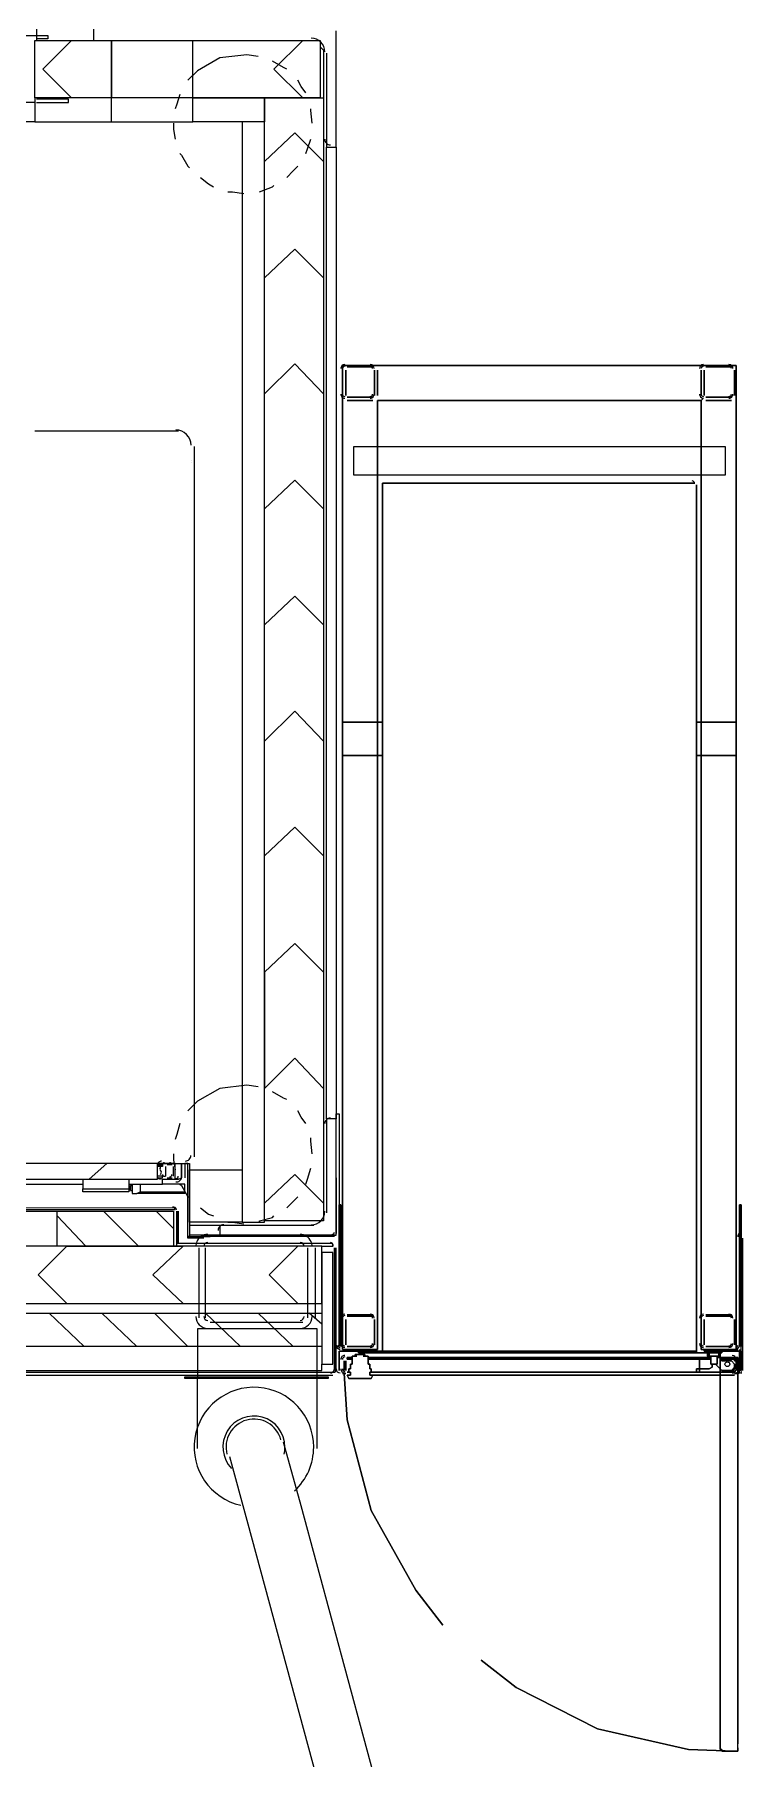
# Model space of a CAD drawing. Header units: metres. Extents: x -22 to 564, y 0 to 143.
# Drawn here: x 0.741 to 1.353, y 40.882 to 42.371 of the extents above; entities that cross this region are included whole.
import ezdxf
from ezdxf.xclip import XClip

# ---------------------------------------------------------------- set-up
doc = ezdxf.new("R2010")
doc.units = ezdxf.units.M
doc.header["$XCLIPFRAME"] = 2
doc.linetypes.add('XREF RADIOFARMACIA$0$PDF_IMPORT', pattern=[1, 0.8, -0.2])
doc.layers.add('XREF  PB CONJ$0$PARQUE', color=251, linetype='Continuous')
doc.layers.add('XREF RADIOFARMACIA$0$Mobiliario Fijo', color=40, linetype='Continuous')
doc.layers.get('Defpoints').off()

# ---------------------------------------------------------------- blocks, each defined once
blk = doc.blocks.new('XREF  PB CONJ')
at = {"layer": 'XREF  PB CONJ$0$PARQUE', "true_color": 0x136734}
h = blk.add_hatch(dxfattribs=at)
h.set_pattern_fill('CROSS', color=116, scale=0.02, angle=90)
edge = h.paths.add_edge_path()
edge.add_line((3.5883, 104.6056), (1.6936, 104.3684))
edge.add_line((1.6936, 104.3684), (2.4784, 17.6083))
edge.add_line((2.4784, 17.6083), (97.731, 17.9336))
edge.add_arc((97.7247, 19.237), 1.3034, 270.2752, 363.1006)
edge.add_line((99.0262, 19.3075), (96.4762, 19.3078))
edge.add_line((96.4762, 19.3078), (96.602, 20.224))
edge.add_line((96.602, 20.224), (62.4128, 20.224))
edge.add_arc((58.6329, 24.6535), 5.8231, 229.52466, 310.47534, ccw=False)
edge.add_line((54.8531, 20.224), (26.2527, 20.2188))
edge.add_line((26.2527, 20.2188), (4.2837, 20.0304))
edge.add_line((4.2837, 20.0304), (4.055, 46.6913))
edge.add_line((4.055, 46.6913), (2.3881, 46.6912))
edge.add_line((2.3881, 46.6912), (2.3881, 54.8033))
edge.add_line((2.3881, 54.8033), (3.9854, 54.8034))
edge.add_line((3.9854, 54.8034), (3.7464, 82.6679))
edge.add_line((3.7464, 82.6679), (3.6185, 95.2556))
edge.add_line((3.6185, 95.2556), (3.5883, 104.6056))
blk = doc.blocks.new('XREF RADIOFARMACIA$0$EQUIPO 2')
at = {"lineweight": 5}
for p, q in [((2547.6822, 1757.2632), (2547.6822, 1756.109)), ((2547.6849, 1757.2632), (2547.6849, 1756.1097)), ((2547.6863, 1757.1958), (2547.6863, 1756.1186)), ((2547.7069, 1756.1186), (2547.7069, 1757.1958)), ((2547.7358, 1757.1958), (2547.7358, 1756.1186)), ((2547.7441, 1757.1958), (2547.7441, 1756.1186)), ((2547.7936, 1756.1186), (2547.7936, 1757.1958)), ((2547.8266, 1756.2452), (2547.8252, 1757.0692)), ((2547.8252, 1757.0692), (2547.8252, 1756.2452)), ((2547.8514, 1757.0513), (2547.8514, 1756.2603)), ((2547.8651, 1756.2603), (2547.8651, 1757.0513)), ((2547.8472, 1757.0114), (2547.8472, 1756.325)), ((2547.8239, 1756.9674), (2547.8239, 1756.347)), ((2548.7648, 1756.3662), (2548.7648, 1756.4653)), ((2548.7813, 1756.3662), (2548.7813, 1756.4653)), ((2548.8391, 1756.4653), (2548.8391, 1756.3649)), ((2548.4979, 1756.3662), (2548.4979, 1756.2424)), ((2548.7648, 1756.3662), (2548.7648, 1756.3002)), ((2548.7855, 1756.3662), (2548.7648, 1756.3662)), ((2548.7813, 1756.3649), (2548.7813, 1756.3373)), ((2548.7841, 1756.3373), (2548.7841, 1756.3649)), ((2548.7855, 1756.3002), (2548.7855, 1756.3662)), ((2548.7855, 1756.3002), (2548.7855, 1756.3662)), ((2548.7855, 1756.3662), (2548.835, 1756.3662)), ((2548.835, 1756.3662), (2548.835, 1756.3002)), ((2548.8446, 1756.3649), (2548.835, 1756.3649)), ((2548.8364, 1756.3552), (2548.8364, 1756.3649)), ((2548.8391, 1756.3649), (2548.8391, 1756.3552)), ((2547.7069, 1756.3236), (2547.7358, 1756.3539)), ((2547.7441, 1756.3387), (2547.7688, 1756.3635)), ((2547.7688, 1756.3635), (2547.7936, 1756.3387)), ((2548.7855, 1756.3346), (2548.8102, 1756.3594)), ((2548.8102, 1756.3594), (2548.835, 1756.3346)), ((2548.8391, 1756.3552), (2548.8364, 1756.3552)), ((2547.7936, 1756.3222), (2547.8197, 1756.347)), ((2547.7936, 1756.347), (2547.8239, 1756.347)), ((2547.7936, 1756.2466), (2547.7936, 1756.347)), ((2547.7936, 1756.3387), (2547.7936, 1756.2383)), ((2547.8239, 1756.347), (2547.8239, 1756.2466)), ((2548.7813, 1756.3373), (2548.7841, 1756.3373)), ((2547.8404, 1756.2851), (2547.8404, 1756.325)), ((2547.8404, 1756.325), (2547.8431, 1756.325)), ((2547.8514, 1756.325), (2547.8431, 1756.325)), ((2547.8431, 1756.325), (2547.8431, 1756.2851)), ((2547.7069, 1756.2782), (2547.7358, 1756.3085)), ((2547.7936, 1756.2768), (2547.8239, 1756.3071)), ((2547.8514, 1756.3195), (2547.8651, 1756.3043)), ((2548.835, 1756.3153), (2548.8446, 1756.3153)), ((2548.7648, 1756.3002), (2548.7648, 1756.23)), ((2548.7648, 1756.3002), (2548.7855, 1756.3002)), ((2548.7855, 1756.23), (2548.7855, 1756.3002)), ((2548.7855, 1756.3002), (2548.835, 1756.3002)), ((2548.835, 1756.3002), (2548.7855, 1756.3002)), ((2548.835, 1756.3002), (2548.835, 1756.23)), ((2547.8472, 1756.2823), (2547.839, 1756.2823)), ((2547.839, 1756.2823), (2547.839, 1756.2782)), ((2547.839, 1756.2369), (2547.839, 1756.2782)), ((2547.839, 1756.2782), (2547.8404, 1756.2754)), ((2547.8431, 1756.2851), (2547.8404, 1756.2851)), ((2547.8404, 1756.2754), (2547.8404, 1756.2369)), ((2547.8472, 1756.2754), (2547.8404, 1756.2754)), ((2547.8459, 1756.2837), (2547.8417, 1756.2837)), ((2547.8417, 1756.2837), (2547.8459, 1756.2837)), ((2547.8417, 1756.2837), (2547.8417, 1756.2823)), ((2547.8417, 1756.2837), (2547.8417, 1756.2837)), ((2547.8514, 1756.2851), (2547.8431, 1756.2851)), ((2547.8459, 1756.2837), (2547.8459, 1756.2823)), ((2547.8459, 1756.2837), (2547.8459, 1756.2837)), ((2547.8472, 1756.2851), (2547.8472, 1756.2562)), ((2547.7069, 1756.2342), (2547.7358, 1756.2631)), ((2547.7688, 1756.2644), (2547.7441, 1756.2383)), ((2547.7936, 1756.2383), (2547.7688, 1756.2644)), ((2547.8087, 1756.2466), (2547.8239, 1756.2617)), ((2547.8514, 1756.2603), (2547.8651, 1756.2603)), ((2547.8527, 1756.2603), (2547.8527, 1756.2562)), ((2547.8541, 1756.2562), (2547.8541, 1756.2603)), ((2547.8624, 1756.2562), (2547.8624, 1756.2603)), ((2547.8638, 1756.2603), (2547.8638, 1756.2562)), ((2547.8651, 1756.2548), (2547.8651, 1756.2603)), ((2547.8651, 1756.2603), (2547.8651, 1756.2548)), ((2547.8239, 1756.2466), (2547.7936, 1756.2466)), ((2547.8472, 1756.2424), (2547.8472, 1756.2562)), ((2547.8472, 1756.2562), (2547.8514, 1756.2562)), ((2547.8514, 1756.2562), (2547.8514, 1756.2424)), ((2547.8514, 1756.2548), (2547.8514, 1756.2452)), ((2547.8527, 1756.2562), (2547.8541, 1756.2562)), ((2547.8527, 1756.2521), (2547.8527, 1756.2479)), ((2547.8624, 1756.2534), (2547.8541, 1756.2534)), ((2547.8541, 1756.2466), (2547.8624, 1756.2466)), ((2547.8679, 1756.2466), (2547.8596, 1756.2452)), ((2547.8638, 1756.2562), (2547.8624, 1756.2562)), ((2547.8638, 1756.2479), (2547.8638, 1756.2521)), ((2547.8651, 1756.2452), (2547.8651, 1756.2548)), ((2547.8651, 1756.2548), (2547.8651, 1756.2342)), ((2547.8734, 1756.2466), (2547.8679, 1756.2466)), ((2548.7579, 1756.2466), (2548.7497, 1756.2452)), ((2548.7634, 1756.2466), (2548.7579, 1756.2466)), ((2547.6794, 1756.23), (2547.6794, 1756.2369)), ((2547.6794, 1756.2369), (2547.6808, 1756.2369)), ((2547.6808, 1756.2369), (2547.6808, 1756.23)), ((2547.7936, 1756.2438), (2547.7963, 1756.2438)), ((2547.8239, 1756.2438), (2547.7963, 1756.2438)), ((2547.7963, 1756.2438), (2547.8239, 1756.2438)), ((2547.7963, 1756.2438), (2547.7963, 1756.2424)), ((2547.7963, 1756.2424), (2547.8239, 1756.2424)), ((2547.7963, 1756.2424), (2547.7963, 1756.109)), ((2547.8005, 1756.2438), (2547.8005, 1756.2438)), ((2547.8005, 1756.2204), (2547.8005, 1756.2342)), ((2547.8005, 1756.2342), (2547.8018, 1756.2342)), ((2547.8018, 1756.2438), (2547.8018, 1756.2438)), ((2547.8018, 1756.2438), (2547.8018, 1756.2438)), ((2547.8018, 1756.2328), (2547.8018, 1756.2342)), ((2547.8018, 1756.2342), (2547.8651, 1756.2342)), ((2547.8018, 1756.2342), (2547.8018, 1756.2149)), ((2547.8651, 1756.2328), (2547.8018, 1756.2328)), ((2547.8032, 1756.2218), (2547.8032, 1756.2328)), ((2547.8115, 1756.2067), (2547.8115, 1756.2328)), ((2547.8142, 1756.1874), (2547.8142, 1756.2328)), ((2547.8142, 1756.2328), (2547.8596, 1756.2328)), ((2547.8239, 1756.2438), (2547.8239, 1756.2438)), ((2547.8459, 1756.2397), (2547.8362, 1756.2342)), ((2547.8362, 1756.2342), (2547.8362, 1756.2328)), ((2547.8404, 1756.2369), (2547.839, 1756.2369)), ((2547.8404, 1756.2369), (2547.8472, 1756.2369)), ((2547.8472, 1756.2411), (2547.8459, 1756.2397)), ((2547.8472, 1756.2369), (2547.8472, 1756.2424)), ((2547.8514, 1756.2452), (2547.8651, 1756.2452)), ((2547.8514, 1756.2424), (2547.8514, 1756.2452)), ((2547.8514, 1756.2452), (2547.8651, 1756.2452)), ((2547.8514, 1756.2424), (2547.8527, 1756.2397)), ((2547.8527, 1756.2397), (2547.8651, 1756.2397)), ((2547.8527, 1756.2397), (2547.8527, 1756.2397)), ((2547.8651, 1756.2397), (2547.8527, 1756.2397)), ((2547.8651, 1756.2369), (2547.8527, 1756.2369)), ((2547.8596, 1756.2328), (2547.8596, 1756.1874)), ((2547.8651, 1756.2452), (2547.8651, 1756.2452)), ((2547.8651, 1756.2452), (2547.8651, 1756.2397)), ((2547.8651, 1756.2397), (2547.8651, 1756.2369)), ((2547.8651, 1756.2355), (2547.8651, 1756.2369)), ((2547.8651, 1756.2342), (2547.8651, 1756.2355)), ((2547.8651, 1756.2342), (2547.8651, 1756.2328)), ((2547.8899, 1756.2438), (2547.8858, 1756.2452)), ((2547.8995, 1756.2411), (2547.8899, 1756.2438)), ((2548.4704, 1756.2314), (2548.4704, 1756.2314)), ((2548.4718, 1756.2314), (2548.4718, 1756.2314)), ((2548.7263, 1756.2342), (2548.7249, 1756.2328)), ((2548.7359, 1756.2397), (2548.7263, 1756.2342)), ((2548.7373, 1756.2411), (2548.7359, 1756.2397)), ((2548.78, 1756.2438), (2548.7758, 1756.2452)), ((2548.7882, 1756.2411), (2548.78, 1756.2438)), ((2547.6189, 1756.2259), (2547.6794, 1756.2259)), ((2547.6794, 1756.12), (2547.6794, 1756.23)), ((2547.6808, 1756.23), (2547.6808, 1756.12)), ((2547.7221, 1756.2259), (2547.6808, 1756.2259)), ((2547.7069, 1756.1888), (2547.7358, 1756.219)), ((2547.7221, 1756.2149), (2547.7221, 1756.2259)), ((2547.7317, 1756.2245), (2547.7922, 1756.2245)), ((2547.7317, 1756.219), (2547.7922, 1756.219)), ((2547.8018, 1756.2149), (2547.8018, 1756.2218)), ((2547.8032, 1756.1076), (2547.8032, 1756.2218)), ((2547.8211, 1756.2163), (2547.8197, 1756.2122)), ((2547.8266, 1756.2232), (2547.8211, 1756.2163)), ((2548.4567, 1756.2287), (2547.8706, 1756.2287)), ((2548.4842, 1756.2287), (2548.4567, 1756.2287)), ((2548.7112, 1756.2163), (2548.7084, 1756.2122)), ((2548.7167, 1756.2232), (2548.7112, 1756.2163)), ((2548.7648, 1756.1681), (2548.7648, 1756.23)), ((2548.7648, 1756.23), (2548.7855, 1756.23)), ((2548.7855, 1756.12), (2548.7855, 1756.23)), ((2548.7855, 1756.23), (2548.835, 1756.23)), ((2548.7855, 1756.23), (2548.7855, 1756.1681)), ((2548.835, 1756.23), (2548.835, 1756.12)), ((2547.7221, 1756.1351), (2547.7221, 1756.2149)), ((2547.7276, 1756.1351), (2547.7276, 1756.2149)), ((2547.7963, 1756.2149), (2547.7963, 1756.1351)), ((2547.8018, 1756.1351), (2547.8018, 1756.2149)), ((2547.806, 1756.2067), (2547.8032, 1756.2067)), ((2547.8032, 1756.2067), (2547.8032, 1756.1062)), ((2547.8115, 1756.2067), (2547.806, 1756.2067)), ((2547.8115, 1756.2012), (2547.8115, 1756.2067)), ((2547.8115, 1756.1255), (2547.8115, 1756.2012)), ((2547.612, 1756.1984), (2547.557, 1756.1833)), ((2547.8142, 1756.1957), (2547.8129, 1756.186)), ((2547.8142, 1756.1998), (2547.8142, 1756.1957)), ((2547.8596, 1756.1874), (2547.8142, 1756.1874)), ((2547.8142, 1756.1874), (2547.8142, 1756.1681)), ((2548.7648, 1756.1874), (2547.8142, 1756.1874)), ((2548.7043, 1756.1957), (2548.7029, 1756.186)), ((2548.7043, 1756.1998), (2548.7043, 1756.1957)), ((2548.7648, 1756.1681), (2548.7648, 1756.1874)), ((2547.557, 1756.1833), (2547.3025, 1756.1145)), ((2547.7069, 1756.1434), (2547.7358, 1756.1736)), ((2547.8142, 1756.1723), (2547.8156, 1756.1723)), ((2547.8156, 1756.1723), (2547.8184, 1756.1613)), ((2548.7043, 1756.1723), (2548.7084, 1756.1613)), ((2547.7441, 1756.1393), (2547.7688, 1756.164)), ((2547.7688, 1756.164), (2547.7936, 1756.1393)), ((2547.8142, 1756.1681), (2548.7648, 1756.1681)), ((2547.8156, 1756.1172), (2547.8156, 1756.1681)), ((2547.8156, 1756.1681), (2548.7855, 1756.1681)), ((2547.8184, 1756.1613), (2547.8197, 1756.1599)), ((2547.8307, 1756.1681), (2547.8555, 1756.142)), ((2547.9215, 1756.1516), (2547.927, 1756.1613)), ((2548.0302, 1756.1681), (2547.9298, 1756.1681)), ((2547.9298, 1756.1681), (2547.9559, 1756.142)), ((2548.055, 1756.142), (2548.0302, 1756.1681)), ((2548.1306, 1756.1681), (2548.1554, 1756.142)), ((2548.2297, 1756.1681), (2548.2558, 1756.142)), ((2548.3301, 1756.1681), (2548.3549, 1756.142)), ((2548.4305, 1756.1681), (2548.4553, 1756.142)), ((2548.5296, 1756.1681), (2548.5557, 1756.142)), ((2548.63, 1756.1681), (2548.6548, 1756.142)), ((2548.7084, 1756.1613), (2548.7098, 1756.1599)), ((2548.7304, 1756.1681), (2548.7552, 1756.142)), ((2548.7855, 1756.1681), (2548.7648, 1756.1681)), ((2548.7855, 1756.1681), (2548.7855, 1756.1172)), ((2548.7855, 1756.1351), (2548.8102, 1756.1599)), ((2548.8102, 1756.1599), (2548.835, 1756.1351)), ((2548.8116, 1756.1516), (2548.8171, 1756.1613)), ((2547.5694, 1756.1365), (2547.6244, 1756.1516)), ((2547.8266, 1756.1489), (2547.8321, 1756.1434)), ((2547.8555, 1756.142), (2547.8307, 1756.1172)), ((2547.8321, 1756.1434), (2547.8362, 1756.1393)), ((2547.9202, 1756.1489), (2547.9215, 1756.1516)), ((2547.9559, 1756.142), (2547.9298, 1756.1172)), ((2548.0302, 1756.1172), (2548.055, 1756.142)), ((2548.1554, 1756.142), (2548.1306, 1756.1172)), ((2548.2558, 1756.142), (2548.2297, 1756.1172)), ((2548.3549, 1756.142), (2548.3301, 1756.1172)), ((2548.4553, 1756.142), (2548.4305, 1756.1172)), ((2548.5557, 1756.142), (2548.5296, 1756.1172)), ((2548.6548, 1756.142), (2548.63, 1756.1172)), ((2548.7167, 1756.1489), (2548.7222, 1756.1434)), ((2548.7222, 1756.1434), (2548.7263, 1756.1393)), ((2548.7552, 1756.142), (2548.7304, 1756.1172)), ((2548.8102, 1756.1489), (2548.8116, 1756.1516)), ((2547.3149, 1756.0677), (2547.5694, 1756.1365)), ((2547.7221, 1756.1227), (2547.7221, 1756.1351)), ((2547.7262, 1756.1186), (2547.7358, 1756.1296)), ((2547.7922, 1756.131), (2547.7317, 1756.131)), ((2547.8018, 1756.1076), (2547.8018, 1756.1351)), ((2547.8472, 1756.1324), (2547.8514, 1756.131)), ((2547.8514, 1756.131), (2547.861, 1756.1282)), ((2547.8734, 1756.1269), (2547.8844, 1756.1282)), ((2547.8844, 1756.1282), (2547.8871, 1756.1282)), ((2547.8995, 1756.1324), (2547.905, 1756.1365)), ((2547.905, 1756.1365), (2547.9105, 1756.1393)), ((2548.7373, 1756.1324), (2548.7414, 1756.131)), ((2548.7414, 1756.131), (2548.7497, 1756.1282)), ((2548.7634, 1756.1269), (2548.7745, 1756.1282)), ((2548.7745, 1756.1282), (2548.7758, 1756.1282)), ((2548.7896, 1756.1324), (2548.7951, 1756.1365)), ((2548.7951, 1756.1365), (2548.8006, 1756.1393)), ((2547.6189, 1756.1227), (2547.6794, 1756.1227)), ((2547.6794, 1756.1131), (2547.6794, 1756.12)), ((2547.6808, 1756.1131), (2547.6794, 1756.1131)), ((2547.6808, 1756.1227), (2547.7221, 1756.1227)), ((2547.6808, 1756.12), (2547.6808, 1756.1131)), ((2547.6863, 1756.1186), (2547.6918, 1756.1186)), ((2547.6918, 1756.1186), (2547.6918, 1756.109)), ((2547.7881, 1756.1186), (2547.6918, 1756.1186)), ((2547.7358, 1756.1186), (2547.7069, 1756.1186)), ((2547.7317, 1756.1241), (2547.7922, 1756.1241)), ((2547.7441, 1756.1186), (2547.7936, 1756.1186)), ((2547.7881, 1756.109), (2547.7881, 1756.1186)), ((2547.7936, 1756.1186), (2547.7936, 1756.109)), ((2548.7855, 1756.1172), (2547.8156, 1756.1172)), ((2547.8981, 1756.1145), (2547.8225, 1756.1145)), ((2547.9036, 1756.1145), (2547.8981, 1756.1145)), ((2547.9036, 1756.109), (2547.9036, 1756.1145)), ((2547.9036, 1756.1145), (2548.7428, 1756.1145)), ((2548.7428, 1756.1145), (2548.7428, 1756.109)), ((2548.7483, 1756.1145), (2548.7428, 1756.1145)), ((2548.824, 1756.1145), (2548.7483, 1756.1145)), ((2548.835, 1756.12), (2548.7855, 1756.12)), ((2548.8267, 1756.1172), (2548.8295, 1756.12)), ((2547.6822, 1756.0966), (2547.6794, 1756.0952)), ((2547.6794, 1756.0952), (2547.6822, 1756.0966)), ((2547.6822, 1756.0939), (2547.6822, 1756.0966)), ((2547.6822, 1756.0966), (2547.6822, 1756.0939)), ((2547.6835, 1756.1007), (2547.6835, 1756.098)), ((2547.6835, 1756.098), (2547.6835, 1756.1007)), ((2547.6849, 1756.0939), (2547.6849, 1756.0966)), ((2547.6849, 1756.0966), (2547.6849, 1756.0939)), ((2547.7399, 1756.1076), (2547.6863, 1756.1076)), ((2547.6863, 1756.1076), (2547.7399, 1756.1076)), ((2547.6863, 1756.1076), (2547.6863, 1756.1076)), ((2547.6863, 1756.1062), (2547.7399, 1756.1062)), ((2547.7028, 1756.1035), (2547.6863, 1756.1035)), ((2547.6863, 1756.1035), (2547.7028, 1756.1035)), ((2547.6863, 1756.0994), (2547.6945, 1756.0994)), ((2547.6945, 1756.0994), (2547.6863, 1756.0994)), ((2547.6863, 1756.098), (2547.6945, 1756.098)), ((2547.6945, 1756.098), (2547.6863, 1756.098)), ((2547.6918, 1756.109), (2547.7881, 1756.109)), ((2547.6959, 1756.0966), (2547.6973, 1756.0966)), ((2547.6973, 1756.0966), (2547.6959, 1756.0966)), ((2547.6959, 1756.0966), (2547.6959, 1756.0925)), ((2547.6959, 1756.0925), (2547.6959, 1756.0966)), ((2547.6973, 1756.0966), (2547.6973, 1756.0925)), ((2547.6973, 1756.0925), (2547.6973, 1756.0966)), ((2547.7028, 1756.1021), (2547.7028, 1756.1035)), ((2547.7028, 1756.1035), (2547.7028, 1756.1021)), ((2547.7028, 1756.1021), (2547.7028, 1755.7953)), ((2547.7028, 1755.7953), (2547.7028, 1756.1021)), ((2547.7042, 1756.0705), (2547.7042, 1756.1007)), ((2547.7042, 1756.1007), (2548.5543, 1756.1007)), ((2548.5543, 1756.1007), (2547.7042, 1756.1007)), ((2547.7042, 1756.1007), (2547.7042, 1756.0705)), ((2547.7069, 1756.1035), (2547.8294, 1756.1035)), ((2547.8294, 1756.1035), (2547.7069, 1756.1035)), ((2547.8294, 1756.1021), (2547.7069, 1756.1021)), ((2547.7069, 1756.1021), (2547.7289, 1756.1021)), ((2547.7289, 1756.1021), (2547.7069, 1756.1021)), ((2547.7069, 1756.1021), (2547.8294, 1756.1021)), ((2547.7069, 1756.0966), (2547.7069, 1756.0746)), ((2547.7069, 1756.0746), (2547.7069, 1756.0966)), ((2547.7303, 1756.098), (2547.7083, 1756.098)), ((2547.7083, 1756.098), (2547.7303, 1756.098)), ((2547.7331, 1756.0746), (2547.7331, 1756.0966)), ((2547.7331, 1756.0966), (2547.7331, 1756.0746)), ((2547.7344, 1756.0966), (2547.7344, 1756.0746)), ((2547.7344, 1756.0746), (2547.7344, 1756.0966)), ((2547.7399, 1756.1062), (2547.7399, 1756.1076)), ((2547.7399, 1756.1076), (2547.7399, 1756.1062)), ((2547.7399, 1756.1076), (2547.7922, 1756.1076)), ((2547.7922, 1756.1076), (2547.7399, 1756.1076)), ((2547.7399, 1756.1062), (2547.7922, 1756.1062)), ((2547.8032, 1756.1062), (2547.9036, 1756.1062)), ((2547.8527, 1756.1062), (2547.8046, 1756.1062)), ((2547.8046, 1756.1062), (2547.9078, 1756.1062)), ((2547.8046, 1756.1062), (2547.8046, 1756.1062)), ((2547.9078, 1756.1035), (2547.8046, 1756.1035)), ((2547.8294, 1756.1035), (2547.8294, 1756.1021)), ((2547.8294, 1756.1021), (2547.8294, 1756.1035)), ((2547.9036, 1756.1062), (2547.9036, 1756.109)), ((2548.7428, 1756.1062), (2547.9036, 1756.1062)), ((2547.9078, 1756.1062), (2547.9078, 1756.1035)), ((2548.2173, 1756.1007), (2548.2173, 1756.0663)), ((2548.2173, 1756.0663), (2548.2173, 1756.1007)), ((2548.2462, 1756.1007), (2548.2462, 1756.0663)), ((2548.2462, 1756.0663), (2548.2462, 1756.1007)), ((2548.5241, 1756.0966), (2548.5241, 1756.0746)), ((2548.5241, 1756.0746), (2548.5241, 1756.0966)), ((2548.5268, 1756.0746), (2548.5268, 1756.0966)), ((2548.5268, 1756.0966), (2548.5268, 1756.0746)), ((2548.5282, 1756.098), (2548.5502, 1756.098)), ((2548.5502, 1756.098), (2548.5282, 1756.098)), ((2548.553, 1756.0966), (2548.553, 1756.0746)), ((2548.553, 1756.0746), (2548.553, 1756.0966)), ((2548.5543, 1756.1007), (2548.5543, 1755.7609)), ((2548.5543, 1755.7609), (2548.5543, 1756.1007)), ((2548.7428, 1756.109), (2548.7428, 1756.1062)), ((2548.7428, 1756.1062), (2548.8432, 1756.1062)), ((2547.6794, 1756.0925), (2547.6794, 1756.0952)), ((2547.6794, 1756.0952), (2547.6794, 1756.0925)), ((2547.6794, 1756.0925), (2547.6794, 1756.0787)), ((2547.6794, 1756.0787), (2547.6794, 1756.0925)), ((2547.6794, 1756.0925), (2547.6794, 1756.0925)), ((2547.6794, 1756.0925), (2547.6794, 1756.0925)), ((2547.6794, 1756.0925), (2547.6794, 1756.0925)), ((2547.6794, 1756.0925), (2547.6794, 1756.0925)), ((2547.6849, 1756.0939), (2547.6822, 1756.0939)), ((2547.6822, 1756.0939), (2547.6849, 1756.0939)), ((2547.6877, 1756.0952), (2547.6849, 1756.0952)), ((2547.6849, 1756.0952), (2547.6849, 1756.0939)), ((2547.6849, 1756.0939), (2547.6849, 1756.0952)), ((2547.6849, 1756.0952), (2547.6877, 1756.0952)), ((2547.6877, 1756.0939), (2547.6877, 1756.0952)), ((2547.6877, 1756.0952), (2547.6877, 1756.0939)), ((2547.6918, 1756.0939), (2547.6877, 1756.0939)), ((2547.6877, 1756.0939), (2547.6918, 1756.0939)), ((2547.6918, 1756.0925), (2547.6918, 1756.0939)), ((2547.6918, 1756.0939), (2547.6918, 1756.0925)), ((2547.6959, 1756.0925), (2547.6918, 1756.0925)), ((2547.6918, 1756.0925), (2547.6959, 1756.0925)), ((2547.6987, 1756.0925), (2547.6959, 1756.0925)), ((2547.6959, 1756.0925), (2547.6987, 1756.0925)), ((2547.6987, 1756.0925), (2547.6987, 1756.0884)), ((2547.6987, 1756.0884), (2547.6987, 1756.0925)), ((2547.7, 1756.0897), (2547.6987, 1756.0897)), ((2547.6987, 1756.0897), (2547.7, 1756.0897)), ((2547.6987, 1756.0884), (2547.6987, 1756.0897)), ((2547.6987, 1756.0897), (2547.6987, 1756.0884)), ((2547.6987, 1756.0884), (2547.6987, 1756.0884)), ((2547.6987, 1756.0884), (2547.6987, 1756.0884)), ((2547.6987, 1756.0828), (2547.6987, 1756.0815)), ((2547.6987, 1756.0815), (2547.6987, 1756.0828)), ((2547.6987, 1756.0828), (2547.6987, 1756.0787)), ((2547.6987, 1756.0787), (2547.6987, 1756.0828)), ((2547.7, 1756.0815), (2547.7, 1756.0897)), ((2547.7, 1756.0897), (2547.7, 1756.0815)), ((2547.7014, 1756.087), (2547.7014, 1755.7733)), ((2547.7014, 1755.7733), (2547.7014, 1756.087)), ((2547.7014, 1756.087), (2547.7028, 1756.087)), ((2547.7028, 1756.087), (2547.7014, 1756.087)), ((2548.4594, 1756.0911), (2548.4842, 1756.0911)), ((2548.4594, 1755.7706), (2548.4594, 1756.0911)), ((2548.4594, 1756.0911), (2548.4842, 1756.0911)), ((2548.4594, 1755.7706), (2548.4594, 1756.0911)), ((2548.4842, 1756.0911), (2548.4842, 1755.7706)), ((2548.4842, 1756.0911), (2548.4842, 1755.7706)), ((2547.6794, 1756.0787), (2547.6794, 1756.076)), ((2547.6794, 1756.076), (2547.6794, 1756.0787)), ((2547.6794, 1756.0787), (2547.6794, 1756.0787)), ((2547.6794, 1756.0787), (2547.6794, 1756.0787)), ((2547.6794, 1756.0787), (2547.6794, 1756.0787)), ((2547.6794, 1756.0787), (2547.6794, 1756.0787)), ((2547.6794, 1756.076), (2547.6822, 1756.0746)), ((2547.6822, 1756.0746), (2547.6794, 1756.076)), ((2547.6849, 1756.0773), (2547.6822, 1756.0773)), ((2547.6822, 1756.0773), (2547.6822, 1755.7623)), ((2547.6822, 1755.7623), (2547.6822, 1756.0773)), ((2547.6822, 1756.0773), (2547.6849, 1756.0773)), ((2547.6822, 1756.0746), (2547.6822, 1756.0746)), ((2547.6822, 1756.0746), (2547.6822, 1756.0746)), ((2547.6849, 1756.076), (2547.6849, 1756.0773)), ((2547.6849, 1756.0773), (2547.6849, 1756.076)), ((2547.6849, 1755.7623), (2547.6849, 1756.0773)), ((2547.6849, 1756.0773), (2547.6849, 1755.7623)), ((2547.6877, 1756.076), (2547.6849, 1756.076)), ((2547.6849, 1756.076), (2547.6877, 1756.076)), ((2547.6918, 1756.0773), (2547.6877, 1756.0773)), ((2547.6877, 1756.0773), (2547.6877, 1756.076)), ((2547.6877, 1756.076), (2547.6877, 1756.0773)), ((2547.6877, 1756.0773), (2547.6918, 1756.0773)), ((2547.6959, 1756.0787), (2547.6918, 1756.0787)), ((2547.6918, 1756.0787), (2547.6918, 1756.0773)), ((2547.6918, 1756.0773), (2547.6918, 1756.0787)), ((2547.6918, 1756.0787), (2547.6959, 1756.0787)), ((2547.6959, 1755.783), (2547.6959, 1756.0787)), ((2547.6959, 1756.0787), (2547.6959, 1755.783)), ((2547.6987, 1756.0787), (2547.6959, 1756.0787)), ((2547.6959, 1756.0787), (2547.6987, 1756.0787)), ((2547.6973, 1755.7857), (2547.6973, 1756.0787)), ((2547.6973, 1756.0787), (2547.6973, 1755.7857)), ((2547.7, 1756.0815), (2547.6987, 1756.0815)), ((2547.6987, 1756.0815), (2547.7, 1756.0815)), ((2547.7028, 1756.0732), (2547.7042, 1756.0732)), ((2547.7042, 1756.0732), (2547.7028, 1756.0732)), ((2547.7083, 1756.0732), (2547.7303, 1756.0732)), ((2547.7303, 1756.0732), (2547.7083, 1756.0732)), ((2548.5241, 1755.7912), (2548.5241, 1756.0705)), ((2548.5241, 1756.0705), (2548.5241, 1755.7912)), ((2548.5502, 1756.0732), (2548.5282, 1756.0732)), ((2548.5282, 1756.0732), (2548.5502, 1756.0732)), ((2548.5282, 1756.0705), (2548.5502, 1756.0705)), ((2548.5502, 1756.0705), (2548.5282, 1756.0705)), ((2547.7014, 1756.0663), (2548.4525, 1756.0663)), ((2548.4525, 1756.0663), (2547.7014, 1756.0663)), ((2548.4525, 1756.0663), (2548.4525, 1755.7967)), ((2548.4525, 1755.7967), (2548.4525, 1756.0663)), ((2547.6877, 1755.7953), (2547.6849, 1755.7953)), ((2547.6849, 1755.7953), (2547.6877, 1755.7953)), ((2547.6849, 1755.7926), (2547.6877, 1755.7926)), ((2547.6877, 1755.7926), (2547.6849, 1755.7926)), ((2547.6877, 1755.7843), (2547.6877, 1755.7953)), ((2547.6877, 1755.7953), (2547.6877, 1755.7843)), ((2547.6877, 1755.7926), (2547.6959, 1755.7926)), ((2547.6959, 1755.7926), (2547.6877, 1755.7926)), ((2547.689, 1755.7816), (2547.6877, 1755.7843)), ((2547.6877, 1755.7843), (2547.689, 1755.7816)), ((2547.6987, 1755.7857), (2547.6959, 1755.783)), ((2547.6959, 1755.783), (2547.6987, 1755.7857)), ((2547.6973, 1755.7857), (2547.6973, 1755.783)), ((2547.6973, 1755.783), (2547.6973, 1755.7857)), ((2547.6987, 1755.7747), (2547.6987, 1755.7857)), ((2547.6987, 1755.7857), (2547.7014, 1755.7857)), ((2547.7014, 1755.7857), (2547.6987, 1755.7857)), ((2547.6987, 1755.7857), (2547.6987, 1755.7747)), ((2547.6987, 1755.7843), (2547.7014, 1755.7843)), ((2547.7014, 1755.7843), (2547.6987, 1755.7843)), ((2548.4512, 1755.7953), (2547.7014, 1755.7953)), ((2547.7014, 1755.7953), (2548.4512, 1755.7953)), ((2547.7042, 1755.7885), (2547.7028, 1755.7885)), ((2547.7028, 1755.7885), (2547.7028, 1755.7582)), ((2547.7028, 1755.7582), (2547.7028, 1755.7885)), ((2547.7028, 1755.7885), (2547.7042, 1755.7885)), ((2547.7042, 1755.7596), (2547.7042, 1755.7912)), ((2547.7042, 1755.7912), (2547.7042, 1755.7596)), ((2547.7069, 1755.7871), (2547.7069, 1755.7651)), ((2547.7069, 1755.7651), (2547.7069, 1755.7871)), ((2547.7303, 1755.7885), (2547.7083, 1755.7885)), ((2547.7083, 1755.7885), (2547.7303, 1755.7885)), ((2547.7331, 1755.7651), (2547.7331, 1755.7871)), ((2547.7331, 1755.7871), (2547.7331, 1755.7651)), ((2547.7344, 1755.7871), (2547.7344, 1755.7651)), ((2547.7344, 1755.7651), (2547.7344, 1755.7871)), ((2548.2173, 1755.7953), (2548.2173, 1755.7609)), ((2548.2173, 1755.7609), (2548.2173, 1755.7953)), ((2548.2462, 1755.7953), (2548.2462, 1755.7609)), ((2548.2462, 1755.7609), (2548.2462, 1755.7953)), ((2548.5255, 1755.7898), (2548.5241, 1755.7912)), ((2548.5241, 1755.7912), (2548.5255, 1755.7898)), ((2548.5255, 1755.7898), (2548.5241, 1755.7912)), ((2548.5241, 1755.7912), (2548.5255, 1755.7898)), ((2548.5241, 1755.7871), (2548.5241, 1755.7651)), ((2548.5241, 1755.7651), (2548.5241, 1755.7871)), ((2548.5268, 1755.7651), (2548.5268, 1755.7871)), ((2548.5268, 1755.7871), (2548.5268, 1755.7651)), ((2548.5502, 1755.7912), (2548.5282, 1755.7912)), ((2548.5282, 1755.7912), (2548.5502, 1755.7912)), ((2548.5282, 1755.7885), (2548.5502, 1755.7885)), ((2548.5502, 1755.7885), (2548.5282, 1755.7885)), ((2548.553, 1755.7871), (2548.553, 1755.7651)), ((2548.553, 1755.7651), (2548.553, 1755.7871)), ((2547.3575, 1755.7719), (2547.3575, 1755.7733)), ((2547.3575, 1755.7733), (2547.3589, 1755.7733)), ((2547.3589, 1755.7733), (2547.3575, 1755.7733)), ((2547.3575, 1755.7733), (2547.3575, 1755.7719)), ((2547.3575, 1755.7623), (2547.3575, 1755.7719)), ((2547.3575, 1755.7719), (2547.3575, 1755.7623)), ((2547.3589, 1755.7733), (2547.3589, 1755.7747)), ((2547.3589, 1755.7747), (2547.3603, 1755.7747)), ((2547.3603, 1755.7747), (2547.3589, 1755.7747)), ((2547.3589, 1755.7747), (2547.3589, 1755.7733)), ((2547.6863, 1755.7733), (2547.6918, 1755.7788)), ((2547.6918, 1755.7788), (2547.6863, 1755.7733)), ((2547.6863, 1755.7651), (2547.6863, 1755.7733)), ((2547.6863, 1755.7733), (2547.6863, 1755.7651)), ((2547.6918, 1755.7816), (2547.689, 1755.7816)), ((2547.689, 1755.7816), (2547.6918, 1755.7816)), ((2547.6918, 1755.7774), (2547.6918, 1755.783)), ((2547.6918, 1755.783), (2547.6987, 1755.783)), ((2547.6987, 1755.783), (2547.6918, 1755.783)), ((2547.6918, 1755.783), (2547.6918, 1755.7774)), ((2547.6987, 1755.7774), (2547.6918, 1755.7774)), ((2547.6918, 1755.7774), (2547.6987, 1755.7774)), ((2547.6945, 1755.7733), (2547.6959, 1755.7747)), ((2547.6959, 1755.7747), (2547.6945, 1755.7733)), ((2547.6945, 1755.7733), (2547.6945, 1755.7651)), ((2547.6945, 1755.7651), (2547.6945, 1755.7733)), ((2547.7014, 1755.7747), (2547.6959, 1755.7747)), ((2547.6959, 1755.7747), (2547.6959, 1755.7623)), ((2547.6959, 1755.7623), (2547.6959, 1755.7747)), ((2547.6959, 1755.7747), (2547.7014, 1755.7747)), ((2547.6973, 1755.7747), (2547.6973, 1755.7774)), ((2547.6973, 1755.7774), (2547.6973, 1755.7747)), ((2547.6973, 1755.7623), (2547.6973, 1755.7747)), ((2547.6973, 1755.7747), (2547.6973, 1755.7623)), ((2547.6973, 1755.7623), (2547.6973, 1755.7747)), ((2547.6973, 1755.7747), (2547.6973, 1755.7623)), ((2547.7014, 1755.7761), (2547.6987, 1755.7761)), ((2547.6987, 1755.7761), (2547.7014, 1755.7761)), ((2547.7014, 1755.7733), (2547.7028, 1755.7733)), ((2547.7028, 1755.7733), (2547.7014, 1755.7733)), ((2548.4842, 1755.7706), (2548.4594, 1755.7706)), ((2548.4842, 1755.7706), (2548.4594, 1755.7706)), ((2547.3575, 1755.7609), (2547.3575, 1755.7623)), ((2547.3575, 1755.7623), (2547.3575, 1755.7609)), ((2547.3575, 1755.7596), (2547.3575, 1755.7609)), ((2547.3575, 1755.7609), (2547.3575, 1755.7596)), ((2547.3589, 1755.7596), (2547.3575, 1755.7596)), ((2547.3575, 1755.7596), (2547.3589, 1755.7596)), ((2547.3603, 1755.7596), (2547.3589, 1755.7596)), ((2547.3589, 1755.7596), (2547.3603, 1755.7596)), ((2547.6835, 1755.7623), (2547.6835, 1755.7596)), ((2547.6835, 1755.7596), (2547.6835, 1755.7623)), ((2547.7028, 1755.7582), (2547.6835, 1755.7582)), ((2547.6835, 1755.7582), (2547.7042, 1755.7582)), ((2547.7042, 1755.7582), (2547.6835, 1755.7582)), ((2547.6835, 1755.7582), (2547.7028, 1755.7582)), ((2547.6849, 1755.7651), (2547.6877, 1755.7623)), ((2547.6877, 1755.7623), (2547.6849, 1755.7651)), ((2547.689, 1755.7623), (2547.6863, 1755.7651)), ((2547.6863, 1755.7651), (2547.689, 1755.7623)), ((2547.6973, 1755.7609), (2547.6863, 1755.7609)), ((2547.6863, 1755.7609), (2547.6973, 1755.7609)), ((2547.6863, 1755.7596), (2547.6973, 1755.7596)), ((2547.6973, 1755.7596), (2547.6863, 1755.7596)), ((2547.6863, 1755.7568), (2547.7028, 1755.7568)), ((2547.7028, 1755.7568), (2547.6863, 1755.7568)), ((2547.6863, 1755.7568), (2547.7908, 1755.7568)), ((2547.7922, 1755.7554), (2547.6863, 1755.7554)), ((2547.6877, 1755.7623), (2547.6918, 1755.7623)), ((2547.6918, 1755.7623), (2547.6877, 1755.7623)), ((2547.6918, 1755.7623), (2547.689, 1755.7623)), ((2547.689, 1755.7623), (2547.6918, 1755.7623)), ((2547.6945, 1755.7651), (2547.6918, 1755.7623)), ((2547.6918, 1755.7623), (2547.6945, 1755.7651)), ((2547.6973, 1755.7623), (2547.6945, 1755.7623)), ((2547.6945, 1755.7623), (2547.6945, 1755.7609)), ((2547.6945, 1755.7609), (2547.6945, 1755.7623)), ((2547.6945, 1755.7623), (2547.6973, 1755.7623)), ((2547.6973, 1755.7596), (2547.6973, 1755.7609)), ((2547.6973, 1755.7609), (2547.6973, 1755.7596)), ((2547.7028, 1755.7568), (2547.7028, 1755.7582)), ((2547.7028, 1755.7582), (2547.7028, 1755.7568)), ((2548.5543, 1755.7609), (2547.7042, 1755.7609)), ((2547.7042, 1755.7609), (2548.5543, 1755.7609)), ((2547.7069, 1755.7582), (2547.8294, 1755.7582)), ((2547.8294, 1755.7582), (2547.7069, 1755.7582)), ((2547.8294, 1755.7568), (2547.7069, 1755.7568)), ((2547.7069, 1755.7568), (2547.8294, 1755.7568)), ((2547.7083, 1755.7623), (2547.7303, 1755.7623)), ((2547.7303, 1755.7623), (2547.7083, 1755.7623)), ((2547.7908, 1755.7568), (2547.8005, 1755.7554)), ((2547.8005, 1755.7554), (2547.7922, 1755.7554)), ((2547.8294, 1755.7582), (2547.8294, 1755.7568)), ((2547.8294, 1755.7568), (2547.8294, 1755.7582)), ((2548.5502, 1755.7623), (2548.5282, 1755.7623)), ((2548.5282, 1755.7623), (2548.5502, 1755.7623))]:
    blk.add_line(p, q, dxfattribs=at)
at = {"linetype": 'XREF RADIOFARMACIA$0$PDF_IMPORT', "lineweight": 5, "ltscale": 0.073102}
for p, q in [((2547.9188, 1756.2259), (2547.9105, 1756.2342)), ((2548.8088, 1756.2259), (2548.8006, 1756.2342)), ((2547.9298, 1756.2067), (2547.9188, 1756.2259)), ((2548.8198, 1756.2067), (2548.8088, 1756.2259)), ((2547.9325, 1756.1833), (2547.9298, 1756.2067)), ((2548.8226, 1756.1833), (2548.8198, 1756.2067)), ((2547.9312, 1756.1736), (2547.9325, 1756.1833)), ((2548.8212, 1756.1736), (2548.8226, 1756.1833))]:
    blk.add_line(p, q, dxfattribs=at)
at = {"linetype": 'XREF RADIOFARMACIA$0$PDF_IMPORT', "lineweight": 5}
blk.add_line((2548.4305, 1756.1172), (2547.9298, 1756.1172), dxfattribs=at)
at = {"linetype": 'XREF RADIOFARMACIA$0$PDF_IMPORT', "lineweight": 5, "ltscale": 0.310145}
blk.add_line((2548.8267, 1756.1172), (2548.5296, 1756.1172), dxfattribs=at)
at = {"linetype": 'XREF RADIOFARMACIA$0$PDF_IMPORT', "lineweight": 5, "ltscale": 0.300519}
for p, q in [((2547.5652, 1756.076), (2547.6436, 1756.0966)), ((2547.6436, 1756.0966), (2547.5652, 1756.076)), ((2547.6436, 1756.0966), (2547.6835, 1756.0994)), ((2547.6835, 1756.0994), (2547.6436, 1756.0966)), ((2547.4964, 1756.0375), (2547.5652, 1756.076)), ((2547.5652, 1756.076), (2547.4964, 1756.0375)), ((2547.4662, 1756.0141), (2547.4964, 1756.0375)), ((2547.4964, 1756.0375), (2547.4662, 1756.0141))]:
    blk.add_line(p, q, dxfattribs=at)
at = {"linetype": 'XREF RADIOFARMACIA$0$PDF_IMPORT', "lineweight": 5, "ltscale": 3.856141}
for p, q in [((2547.7042, 1756.0705), (2548.5241, 1756.0705)), ((2548.5241, 1756.0705), (2547.7042, 1756.0705)), ((2547.7042, 1755.7912), (2548.5241, 1755.7912)), ((2548.5241, 1755.7912), (2547.7042, 1755.7912))]:
    blk.add_line(p, q, dxfattribs=at)
at = {"linetype": 'XREF RADIOFARMACIA$0$PDF_IMPORT', "lineweight": 5, "ltscale": 0.287431}
for p, q in [((2547.4125, 1755.9508), (2547.4359, 1755.981)), ((2547.4359, 1755.981), (2547.4125, 1755.9508)), ((2547.3768, 1755.8806), (2547.4125, 1755.9508)), ((2547.4125, 1755.9508), (2547.3768, 1755.8806)), ((2547.3589, 1755.8022), (2547.3768, 1755.8806)), ((2547.3768, 1755.8806), (2547.3589, 1755.8022)), ((2547.3575, 1755.7623), (2547.3589, 1755.8022)), ((2547.3589, 1755.8022), (2547.3575, 1755.7623))]:
    blk.add_line(p, q, dxfattribs=at)
at = {"linetype": 'XREF RADIOFARMACIA$0$PDF_IMPORT', "lineweight": 5, "ltscale": 0.423865}
for p, q in [((2547.6973, 1755.7747), (2547.3603, 1755.7747)), ((2547.3603, 1755.7747), (2547.6973, 1755.7747))]:
    blk.add_line(p, q, dxfattribs=at)
at = {"linetype": 'XREF RADIOFARMACIA$0$PDF_IMPORT', "lineweight": 5, "ltscale": 0.413527}
for p, q in [((2547.6945, 1755.7596), (2547.3603, 1755.7596)), ((2547.3603, 1755.7596), (2547.6945, 1755.7596))]:
    blk.add_line(p, q, dxfattribs=at)
at = {"lineweight": 5}
blk.add_circle((2547.6916, 1755.7686), 0.00206, dxfattribs=at)
blk.add_circle((2547.6916, 1755.7686), 0.00206, dxfattribs=at)
blk.add_circle((2547.6916, 1755.7686), 0.00206, dxfattribs=at)
blk.add_circle((2547.6916, 1755.7686), 0.00206, dxfattribs=at)
for centre, radius, start, end in [((2547.854, 1756.2582), 0.00241, 120.8495, 210.8498), ((2547.8637, 1756.257), 0.0033, 359.9088, 89.909), ((2547.8244, 1756.2467), 0.00284, 284.0363, 14.0362), ((2547.8251, 1756.2472), 0.00206, 273.8838, 3.8841), ((2547.8554, 1756.2501), 0.00206, 179.9999, 270.0001), ((2547.8562, 1756.2543), 0.00222, 111.907, 201.9073), ((2547.8574, 1756.2594), 0.00232, 211.3165, 291.0114), ((2547.8601, 1756.256), 0.00232, 69.5585, 146.9237), ((2547.8622, 1756.2598), 0.00206, 231.3172, 311.0121), ((2547.8636, 1756.2543), 0.00206, 359.9999, 90.0001), ((2547.8636, 1756.25), 0.00206, 273.8631, 3.8634), ((2547.8534, 1756.2439), 0.00432, 170.9274, 260.9276), ((2547.854, 1756.2446), 0.00206, 179.9999, 270.0001), ((2547.8719, 1756.2364), 0.00481, 179.9999, 270.0001), ((2548.4854, 1756.2446), 0.0131, 270, 360), ((2547.6201, 1756.1772), 0.0516, 270, 167.3273), ((2547.7329, 1756.2171), 0.0103, 90, 180), ((2547.7329, 1756.2171), 0.00344, 90.0001, 179.9999), ((2547.7934, 1756.2171), 0.0103, 66.4231, 90.0001), ((2547.7934, 1756.2171), 0.00344, 0, 89.9999), ((2547.7934, 1756.2171), 0.0103, 0, 66.4234), ((2547.6201, 1756.1772), 0.0268, 270, 133.5773), ((2547.6201, 1756.1772), 0.0241, 285.0018, 105.0018), ((2547.8072, 1756.2033), 0.00481, 359.9999, 90.0001), ((2547.6201, 1756.1772), 0.0516, 222.6709, 270), ((2547.6201, 1756.1772), 0.0268, 256.4265, 269.9999), ((2547.7329, 1756.1373), 0.0103, 180, 270), ((2547.7329, 1756.1373), 0.00344, 180.0001, 269.9999), ((2547.7934, 1756.1373), 0.00344, 270.0001, 359.9999), ((2547.7934, 1756.1373), 0.0103, 269.9999, 293.5769), ((2547.7934, 1756.1373), 0.0103, 293.5766, 359.9999), ((2547.8237, 1756.1277), 0.0117, 180, 270), ((2548.8252, 1756.1277), 0.0117, 270, 360), ((2547.8994, 1756.1112), 0.00481, 359.9999, 90.0001), ((2548.7496, 1756.1112), 0.00481, 89.9999, 180.0001), ((2547.6875, 1756.1112), 0.00344, 180.0001, 269.9999), ((2547.6875, 1756.1112), 0.00344, 179.9999, 270.0001), ((2547.6875, 1756.1029), 0.00344, 90.0001, 179.9999), ((2547.6875, 1756.1029), 0.00344, 90.0001, 179.9999), ((2547.6875, 1756.0988), 0.00344, 90.0001, 179.9999), ((2547.6875, 1756.0988), 0.00344, 90.0001, 179.9999), ((2547.6875, 1756.0988), 0.00344, 89.9999, 180.0001), ((2547.6873, 1756.1086), 0.00262, 156.8162, 246.7866), ((2547.6875, 1756.0988), 0.00206, 89.9999, 180.0001), ((2547.6958, 1756.0988), 0.00344, 0, 89.9999), ((2547.6958, 1756.0988), 0.00344, 0, 89.9999), ((2547.6958, 1756.0988), 0.00344, 359.9998, 90.0001), ((2547.6958, 1756.0988), 0.00206, 359.9999, 90.0001), ((2547.7081, 1756.1029), 0.00344, 90.0001, 179.9999), ((2547.7081, 1756.1029), 0.00344, 90.0001, 179.9999), ((2547.7081, 1756.1029), 0.00344, 89.9999, 180.0001), ((2547.7081, 1756.1029), 0.00206, 89.9999, 180.0001), ((2547.7095, 1756.0988), 0.00344, 90.0001, 179.9999), ((2547.7095, 1756.0988), 0.00206, 89.9999, 180.0001), ((2547.7095, 1756.0988), 0.00206, 89.9999, 180.0001), ((2547.7095, 1756.0988), 0.00206, 90.0001, 179.9999), ((2547.7315, 1756.0988), 0.00344, 0, 89.9999), ((2547.7315, 1756.0988), 0.00206, 359.9999, 90.0001), ((2547.7315, 1756.0988), 0.00206, 359.9999, 90.0001), ((2547.7315, 1756.0988), 0.00206, 0, 90), ((2547.7941, 1756.1119), 0.00284, 255.9636, 345.9639), ((2547.7941, 1756.1117), 0.0028, 258.662, 348.6619), ((2547.8058, 1756.1098), 0.00206, 179.9999, 270.0001), ((2547.8058, 1756.1098), 0.00206, 180.0001, 269.9999), ((2548.5295, 1756.0988), 0.00344, 90.0001, 179.9999), ((2548.5295, 1756.0988), 0.00344, 90.0001, 179.9999), ((2548.5295, 1756.0988), 0.00344, 89.9999, 180.0001), ((2548.5295, 1756.0988), 0.00206, 89.9999, 180.0001), ((2548.5515, 1756.0988), 0.00344, 0, 89.9999), ((2548.5515, 1756.0988), 0.00344, 360, 89.9999), ((2548.5515, 1756.0988), 0.00344, 359.9998, 90.0001), ((2548.5515, 1756.0988), 0.00206, 359.9999, 90.0001), ((2547.7095, 1756.0768), 0.00344, 180.0001, 269.9999), ((2547.7095, 1756.0768), 0.00206, 179.9999, 270.0001), ((2547.7095, 1756.0768), 0.00206, 179.9999, 270.0001), ((2547.7095, 1756.0768), 0.00206, 180.0001, 269.9999), ((2547.7315, 1756.0768), 0.00206, 269.9999, 0.0001), ((2547.7315, 1756.0768), 0.00344, 270.0001, 359.9999), ((2547.7315, 1756.0768), 0.00206, 269.9999, 0.0001), ((2547.7315, 1756.0768), 0.00206, 270.0001, 359.9999), ((2548.5295, 1756.0768), 0.00344, 180.0001, 269.9999), ((2548.5295, 1756.0768), 0.00344, 180.0001, 269.9999), ((2548.5295, 1756.0768), 0.00344, 179.9999, 270.0001), ((2548.5295, 1756.0768), 0.00206, 179.9999, 270.0001), ((2548.5515, 1756.0768), 0.00206, 269.9999, 0.0001), ((2548.5515, 1756.0768), 0.00344, 270.0001, 359.9999), ((2548.5515, 1756.0768), 0.00206, 269.9999, 0.0001), ((2548.5515, 1756.0768), 0.00206, 270.0001, 359.9999), ((2548.4524, 1755.7989), 0.00206, 269.9999, 0.0001), ((2548.4524, 1755.7989), 0.00206, 269.9999, 0.0001), ((2547.7095, 1755.7893), 0.00344, 90.0001, 179.9999), ((2547.7095, 1755.7893), 0.00206, 89.9999, 180.0001), ((2547.7095, 1755.7893), 0.00206, 89.9999, 180.0001), ((2547.7095, 1755.7893), 0.00206, 90.0001, 179.9999), ((2547.7315, 1755.7893), 0.00344, 0, 89.9999), ((2547.7315, 1755.7893), 0.00206, 359.9999, 90.0001), ((2547.7315, 1755.7893), 0.00206, 359.9999, 90.0001), ((2547.7315, 1755.7893), 0.00206, 0, 90), ((2548.5295, 1755.7893), 0.00344, 90.0001, 179.9999), ((2548.5295, 1755.7893), 0.00344, 90.0001, 179.9999), ((2548.5295, 1755.7893), 0.00344, 89.9999, 180.0001), ((2548.5295, 1755.7893), 0.00206, 89.9999, 180.0001), ((2548.5515, 1755.7893), 0.00344, 0, 89.9999), ((2548.5515, 1755.7893), 0.00206, 359.9999, 90.0001), ((2548.5515, 1755.7893), 0.00206, 359.9999, 90.0001), ((2548.5515, 1755.7893), 0.00206, 0, 90), ((2547.687, 1755.7603), 0.00344, 179.9852, 210.0169), ((2547.687, 1755.7603), 0.00344, 179.9852, 210.0169), ((2547.6875, 1755.7645), 0.00344, 180.0001, 269.9999), ((2547.6875, 1755.7645), 0.00344, 180.0001, 269.9999), ((2547.6875, 1755.7645), 0.00344, 179.9999, 270.0001), ((2547.6875, 1755.7617), 0.00344, 180.0001, 269.9999), ((2547.6875, 1755.7617), 0.00344, 180.0001, 269.9999), ((2547.6875, 1755.7562), 0.00344, 119.9981, 179.9999), ((2547.6875, 1755.7645), 0.00206, 179.9999, 270.0001), ((2547.6875, 1755.7562), 0.00207, 177.0463, 179.9964), ((2547.6875, 1755.7562), 0.00344, 89.9999, 119.9986), ((2547.6877, 1755.7569), 0.0014, 97.0401, 184.0793), ((2547.6958, 1755.7645), 0.00344, 270.0001, 359.9999), ((2547.6958, 1755.7645), 0.00344, 270.0001, 359.9999), ((2547.7081, 1755.7617), 0.00344, 180.0001, 269.9999), ((2547.7095, 1755.7672), 0.00344, 180.0001, 269.9999), ((2547.7081, 1755.7617), 0.00206, 179.9999, 270.0001), ((2547.7081, 1755.7617), 0.00206, 179.9999, 270.0001), ((2547.7081, 1755.7617), 0.00206, 180.0001, 269.9999), ((2547.7095, 1755.7672), 0.00206, 179.9999, 270.0001), ((2547.7095, 1755.7672), 0.00206, 179.9999, 270.0001), ((2547.7095, 1755.7672), 0.00206, 180.0001, 269.9999), ((2547.7315, 1755.7672), 0.00206, 269.9999, 0.0001), ((2547.7315, 1755.7672), 0.00344, 270.0001, 359.9999), ((2547.7315, 1755.7672), 0.00206, 269.9999, 0.0001), ((2547.7315, 1755.7672), 0.00206, 270.0001, 359.9999), ((2547.8017, 1755.7562), 0.00344, 60.0014, 90.0001), ((2547.8023, 1755.7555), 0.00291, 15.5167, 102.5558), ((2547.8017, 1755.7562), 0.00344, 0.0001, 60.0019), ((2547.8017, 1755.7562), 0.00207, 0.0036, 2.9537), ((2548.5295, 1755.7672), 0.00344, 180.0001, 269.9999), ((2548.5295, 1755.7672), 0.00344, 180.0001, 269.9999), ((2548.5295, 1755.7672), 0.00344, 179.9999, 270.0001), ((2548.5295, 1755.7672), 0.00206, 179.9999, 270.0001), ((2548.5515, 1755.7672), 0.00344, 270.0001, 359.9999), ((2548.5515, 1755.7672), 0.00206, 269.9999, 0.0001), ((2548.5515, 1755.7672), 0.00344, 270.0001, 359.9999), ((2548.5515, 1755.7672), 0.00344, 269.9999, 0.0001)]:
    blk.add_arc(centre, radius, start, end, dxfattribs=at)
blk = doc.blocks.new('XREF RADIOFARMACIA')
at = {"layer": 'XREF RADIOFARMACIA$0$Mobiliario Fijo', "lineweight": 5}
blk.add_blockref('XREF RADIOFARMACIA$0$EQUIPO 2', (-2539.6441, -1737.4675), dxfattribs=at)

msp = doc.modelspace()

# ---------------------------------------------------------------- block references
ref = msp.add_blockref('XREF  PB CONJ', (67.8976, 28.71, 0), dxfattribs=dict(rotation=89.50849308405942))
XClip(ref).set_block_clipping_path([(-2.936402334, 82.9334608569), (21.1250270707, 82.9334608569), (21.1250270707, 49.0397586863), (26.6296707885, 49.0397586863), (26.6284018429, 17.4712422498), (-2.8531787476, 17.4341989701)])

# ---------------------------------------------------------------- next in the draw order: block references
at = {"layer": 'Defpoints', "rotation": 90}
msp.add_blockref('XREF RADIOFARMACIA', (19.6403, 33.1746, 0), dxfattribs=at)

doc.saveas('drawing.dxf')
